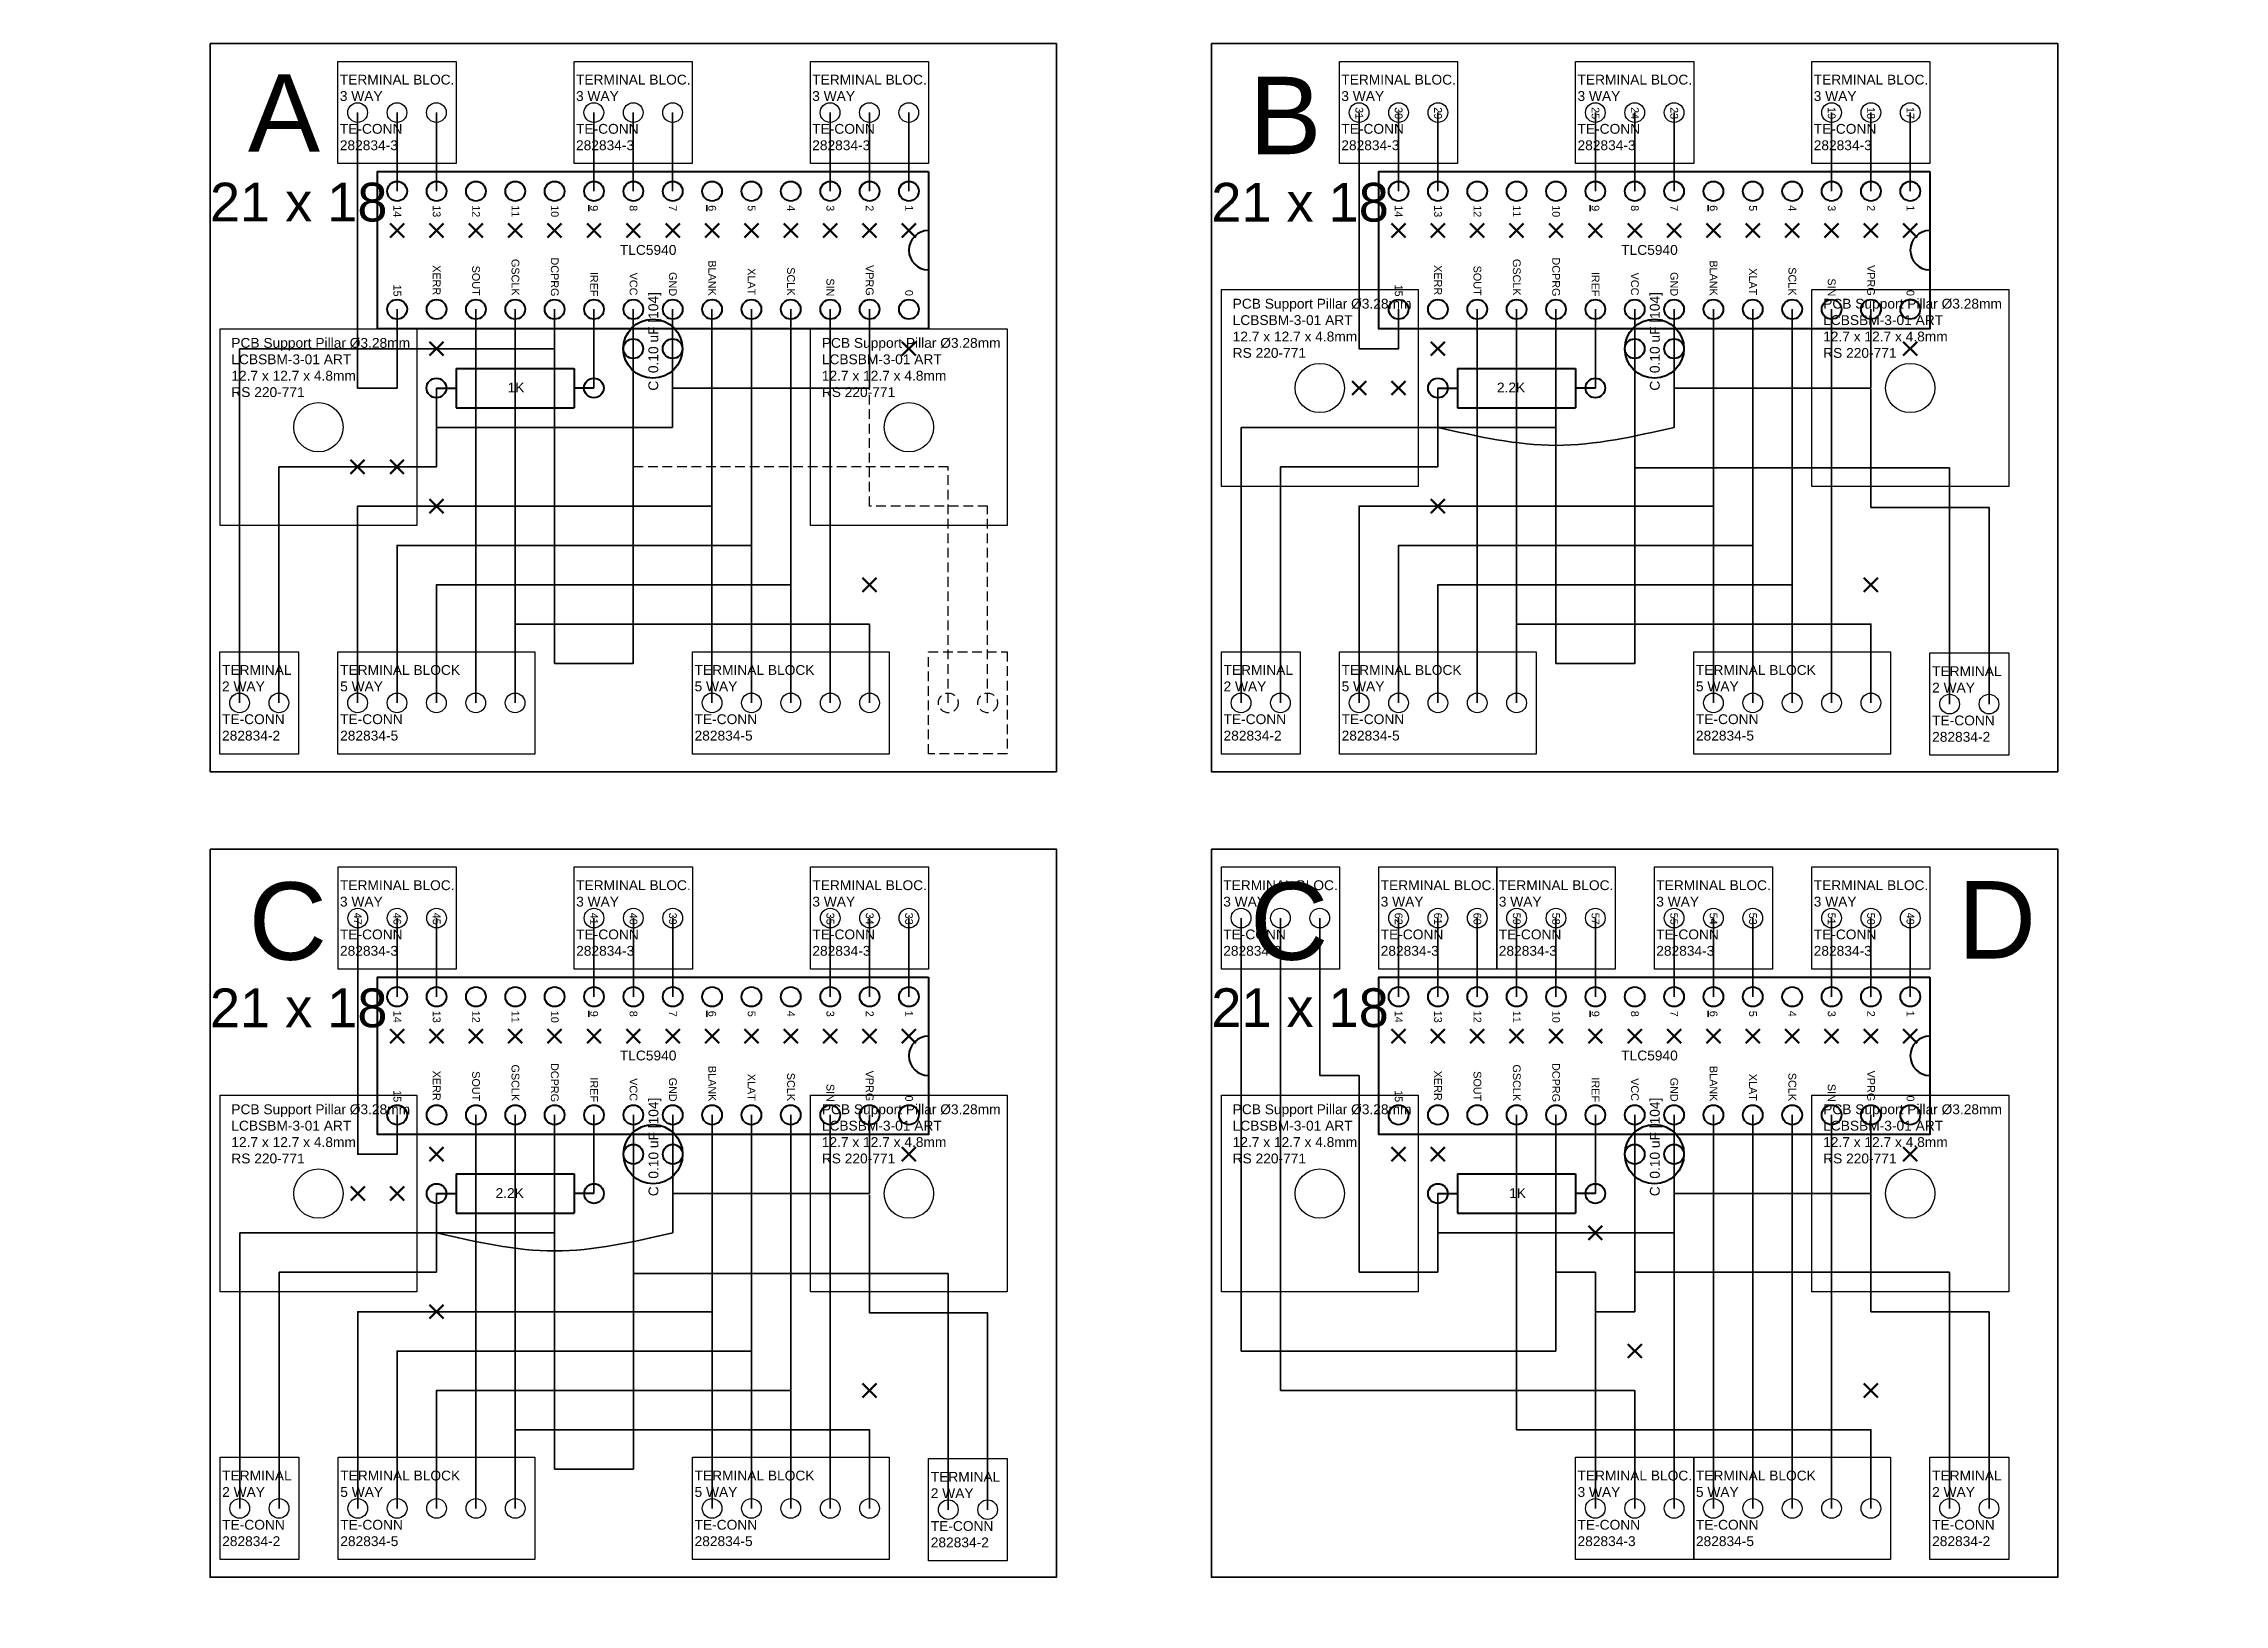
# Model space of a CAD drawing. Header units: millimetres. Extents: x 3648 to 4640, y -1371 to 0.
# Drawn here: x 3944.6 to 4085.3, y -1142.5 to -1041.8 of the extents above; entities that cross this region are included whole.
import ezdxf

# ---------------------------------------------------------------- set-up
doc = ezdxf.new("R2010")
doc.units = ezdxf.units.MM
doc.header["$LTSCALE"] = 10
doc.header["$MEASUREMENT"] = 0
doc.linetypes.add('HIDDEN', pattern=[0.375, 0.25, -0.125])
doc.layers.get('0').update_dxf_attribs({"color": 8})
for name, color, linetype, lineweight in [('+12V', 11, 'Continuous', 35), ('+5V', 1, 'Continuous', 35), ('Colour1', 94, 'Continuous', 35), ('Colour2', 30, 'Continuous', 35), ('Colour3', 220, 'Continuous', 35), ('Colour4', 200, 'Continuous', 35), ('Colour5', 180, 'Continuous', 35), ('Colour6', 80, 'Continuous', 35), ('Colour7', 150, 'Continuous', 35), ('Component Detail', 143, 'Continuous', 40), ('GND +0V', 7, 'Continuous', 35), ('VERO CUT', 252, 'Continuous', 35)]:
    doc.layers.add(name, color=color, linetype=linetype, lineweight=lineweight)
doc.layers.add('Colour8', color=7, linetype='Continuous', lineweight=35, true_color=0x7b4028)
doc.layers.add('Component', color=210, linetype='Continuous')
doc.layers.add('Construction', color=252, linetype='Continuous')
doc.layers.add('Component Centre', color=7, linetype='Continuous', true_color=0x7db0bf)
doc.styles.get("Standard").update_dxf_attribs({"font": 'arial.ttf'})
picture_1 = doc.add_image_def('image3.jpg', size_in_pixel=(288, 187))
picture_2 = doc.add_image_def('image4.jpg', size_in_pixel=(216, 187))
picture_3 = doc.add_image_def('image2.jpg', size_in_pixel=(454, 283))
picture_4 = doc.add_image_def('image7.jpg', size_in_pixel=(144, 187))
picture_5 = doc.add_image_def('image8.jpg', size_in_pixel=(360, 187))

# ---------------------------------------------------------------- blocks, each defined once
blk = doc.blocks.new('Terminal Block 4 new -WAY TE CONNECTIVITY')
at = {"color": 1}
for centre in [(0, 0), (2.54, 0), (5.08, 0), (7.62, 0)]:
    blk.add_circle(centre, 0.635, dxfattribs=at)
at = {"layer": 'Component', "insert": (-1.13, 2.44), "char_height": 0.635, "width": 9.8978, "attachment_point": 1}
blk.add_mtext('TERMINAL BLOCK\\P4 WAY\\P\\PTE-CONN\\P282834-4', dxfattribs=at)
at = {"layer": 'Component'}
image = blk.add_image(picture_1, insert=(-1.27, -3.3), size_in_units=(10.16, 6.6), dxfattribs=at)
image.dxf.flags = 7
blk = doc.blocks.new('Terminal Block 3 flip -WAY TE CONNECTIVITY')
at = {"color": 1}
for centre in [(-2.54, 0), (0, 0), (2.54, 0)]:
    blk.add_circle(centre, 0.635, dxfattribs=at)
at = {"layer": 'Component', "insert": (-3.69, 2.44), "char_height": 0.635, "width": 8.3344, "attachment_point": 1}
blk.add_mtext('TERMINAL BLOC.\\P3 WAY\\P\\PTE-CONN\\P282834-3', dxfattribs=at)
at = {"layer": 'Component'}
image = blk.add_image(picture_2, insert=(3.81, 3.3), size_in_units=(7.62, 6.6), rotation=180, dxfattribs=at)
image.dxf.flags = 7
blk = doc.blocks.new('PCB support Pillar')
at = {"layer": 'Component'}
blk.add_lwpolyline([(0, 0), (12.7, 0), (12.7, -12.7), (0, -12.7)], close=True, dxfattribs=at)
blk.add_circle((6.35, -6.35), 1.59, dxfattribs=at)
at = {"layer": 'Component', "insert": (0.73, -0.59), "char_height": 0.635, "width": 17.0886, "attachment_point": 1}
blk.add_mtext('PCB Support Pillar %%C3.28mm\\PLCBSBM-3-01 ART\\P12.7 x 12.7 x 4.8mm\\PRS 220-771', dxfattribs=at)
blk = doc.blocks.new('Resistor 1K')
at = {"layer": 'Component Detail', "color": 4}
for points in [[(0, 0), (1.27, 0)], [(1.27, -1.27), (1.27, 1.27)], [(8.89, 1.27), (1.27, 1.27)], [(8.89, -1.27), (8.89, 1.27)], [(10.16, 0), (8.89, 0)], [(8.89, -1.27), (1.27, -1.27)]]:
    blk.add_lwpolyline(points, dxfattribs=at)
at = {"layer": 'Component Detail', "color": 1}
for centre in [(0, 0), (10.16, 0)]:
    blk.add_circle(centre, 0.635, dxfattribs=at)
at = {"color": 4, "insert": (5.56, -0.35), "char_height": 0.635, "width": 3.0365, "attachment_point": 1, "rotation": 180}
blk.add_mtext('1K', dxfattribs=at)
blk = doc.blocks.new('74HCU04')
at = {"layer": 'Component Detail', "color": 4}
blk.add_lwpolyline([(-1.27, 1.27), (8.89, 1.27), (8.89, -16.51), (-1.27, -16.51)], close=True, dxfattribs=at)
at = {"layer": 'Component Detail', "color": 1}
for centre in [(0, 0), (7.62, 0), (0, -2.54), (7.62, -2.54), (0, -5.08), (7.62, -5.08), (0, -7.62), (7.62, -7.62), (0, -10.16), (7.62, -10.16), (0, -12.7), (7.62, -12.7), (0, -15.24), (7.62, -15.24)]:
    blk.add_circle(centre, 0.635, dxfattribs=at)
at = {"layer": 'Component Detail', "color": 4}
blk.add_arc((3.81, 1.27), 1.27, 180, 0, dxfattribs=at)
at = {"color": 4, "char_height": 0.5, "attachment_point": 1}
for s, insert, width in [('A', (0.9, 0.26), 7.3862), ('\\pi4.04813;VDD (+5V)', (-0.69, 0.26), 7.4161), ('G = {\\OA}', (0.9, -2.28), 7.3862), ('\\pi7.0489;F', (-0.69, -2.28), 7.3862), ('B', (0.9, -4.82), 7.3862), ('\\pi5.85824;L = {\\OF}', (-0.69, -4.82), 7.3862), ('H = {\\OB}', (0.9, -7.36), 7.3862), ('\\pi7.01308;E', (-0.69, -7.36), 7.3862), ('\\pi5.74705;K = {\\OE}', (-0.69, -9.9), 7.3862), ('C', (0.9, -9.9), 7.3862), ('I = {\\OC}', (0.9, -12.44), 7.3862), ('\\pi6.97284;D', (-0.69, -12.44), 7.3862), ('VSS (GND)', (0.9, -14.98), 7.3862), ('\\pi5.79242;J = {\\OD}', (-0.69, -14.98), 7.3862)]:
    blk.add_mtext(s, dxfattribs=dict(at, insert=insert, width=width))
at = {"color": 4, "insert": (3.47, -12.84), "char_height": 0.635, "width": 14.2666, "attachment_point": 1, "rotation": 90}
blk.add_mtext('74HCU04 HEX INVERTER', dxfattribs=at)
blk = doc.blocks.new('P55NF')
at = {"color": 1}
for centre in [(0, 2.54), (0, 0), (0, -2.54)]:
    blk.add_circle(centre, 0.635, dxfattribs=at)
at = {"color": 4, "char_height": 0.635, "width": 7.3862, "attachment_point": 9}
for s, insert in [('GATE', (3.71, 2.2)), ('DRAIN', (3.99, -0.34)), ('SOURCE', (5.09, -2.95))]:
    blk.add_mtext(s, dxfattribs=dict(at, insert=insert))
at = {"layer": 'Component'}
image = blk.add_image(picture_3, insert=(0, -4.99), size_in_units=(16, 9.97), rotation=0, dxfattribs=at)
image.dxf.flags = 7
blk = doc.blocks.new('LED 05')
at = {"layer": '+12V'}
for points in [[(-43.99, 26.66), (-39.59, 29.2), (-19.27, -5.99)], [(-41.45, 22.26), (-43.99, 26.66)]]:
    blk.add_lwpolyline(points, dxfattribs=at)
at = {"layer": '+5V'}
for points in [[(-43.24, 71.09), (-25.46, 40.29)], [(-51.95, 45.53), (-34.35, 55.69)], [(-51.95, 45.53), (-50.68, 43.33)], [(-25.46, 40.29), (-43.06, 30.13), (-39.25, 23.53)]]:
    blk.add_lwpolyline(points, dxfattribs=at)
at = {"layer": 'Colour5'}
for points in [[(-54.58, 70.41), (-44.42, 52.81), (-42.22, 54.08), (-39.68, 49.68)], [(-37.48, 50.95), (-40.02, 55.35), (-37.82, 56.62), (-28.93, 41.22), (-33.33, 38.68), (-25.71, 25.48), (-19.11, 29.29), (-15.3, 22.69)], [(-17.5, 21.42), (-8.61, 6.03), (-15.21, 2.22), (-12.67, -2.18)]]:
    blk.add_lwpolyline(points, dxfattribs=at)
at = {"layer": 'Colour6'}
for points in [[(-56.78, 69.14), (-51.7, 60.34), (-53.9, 59.07), (-48.82, 50.27), (-46.62, 51.54), (-44.08, 47.14)], [(-38.07, 41.81), (-24.1, 17.61)], [(-26.3, 16.34), (-14.87, -3.45)]]:
    blk.add_lwpolyline(points, dxfattribs=at)
at = {"layer": 'Colour8'}
for points in [[(-58.98, 67.87), (-56.44, 63.47), (-58.64, 62.2), (-48.48, 44.6)], [(-42.47, 39.27), (-32.31, 21.67), (-36.71, 19.13), (-32.9, 12.53)], [(-17.07, -4.72), (-19.61, -0.32), (-26.21, -4.13), (-35.1, 11.26)]]:
    blk.add_lwpolyline(points, dxfattribs=at)
at = {"layer": 'Component Detail', "color": 4}
for points in [[(-44.98, 71.55), (-51.58, 67.74)], [(-43.71, 69.35), (-44.98, 71.55)], [(-43.24, 71.09), (-44.34, 70.45)], [(-43.71, 69.35), (-50.31, 65.54)], [(-43.71, 69.35), (-50.31, 65.54)], [(-42.44, 67.15), (-43.71, 69.35)], [(-50.31, 65.54), (-51.58, 67.74)], [(-41.97, 68.89), (-43.07, 68.25)], [(-56.44, 63.47), (-50.94, 66.64)], [(-42.44, 67.15), (-49.04, 63.34)], [(-49.04, 63.34), (-50.31, 65.54)], [(-52.97, 62.54), (-49.67, 64.44)]]:
    blk.add_lwpolyline(points, dxfattribs=at)
at = {"layer": 'Component Detail', "color": 1}
for centre in [(-43.24, 71.09), (-41.97, 68.89), (-56.44, 63.47), (-52.97, 62.54)]:
    blk.add_circle(centre, 0.635, dxfattribs=at)
at = {"layer": 'Construction', "linetype": 'HIDDEN', "ltscale": 0.25}
for p, q in [((-28.8, 33.37), (-22.2, 37.18)), ((-22.2, 37.18), (-18.9, 31.47)), ((-25.5, 27.66), (-28.8, 33.37)), ((-18.9, 31.47), (-25.5, 27.66))]:
    blk.add_line(p, q, dxfattribs=at)
for points in [[(-25.46, 40.29), (-21.65, 33.69)], [(-23.85, 32.42), (-26.39, 36.82), (-39.59, 29.2)]]:
    blk.add_lwpolyline(points, dxfattribs=at)
for centre in [(-21.65, 33.69), (-23.85, 32.42), (-26.05, 31.15)]:
    blk.add_circle(centre, 0.635, dxfattribs=at)
at = {"layer": 'GND +0V'}
for points in [[(-32.4, 42.15), (-33.67, 44.35)], [(-50, 31.99), (-32.4, 42.15), (-19.7, 20.15)], [(-50, 31.99), (-37.3, 9.99)], [(-28.5, 15.07), (-29.77, 17.27), (-38.57, 12.19)]]:
    blk.add_lwpolyline(points, dxfattribs=at)
at = {"layer": 'VERO CUT'}
blk.add_lwpolyline([(-25.3, -14.6), (0, 0), (-46.36, 80.29), (-71.65, 65.68), (-25.3, -14.6)], close=True, dxfattribs=at)
at = {"layer": 'Colour2', "rotation": 29.99999999999998}
blk.add_blockref('Resistor 1K', (-49.5, 61.61), dxfattribs=at)
at = {"layer": 'Colour6', "rotation": 120}
blk.add_blockref('74HCU04', (-46.87, 36.73), dxfattribs=at)
at = {"layer": 'Component'}
for name, p, rotation in [('Terminal Block 3 flip -WAY TE CONNECTIVITY', (-56.78, 69.14), 209.9999999999999), ('Terminal Block 3 flip -WAY TE CONNECTIVITY', (-41.45, 22.26), 209.9999999999999), ('P55NF', (-17.5, 21.42), 299.9999999999976), ('P55NF', (-26.3, 16.34), 299.9999999999976), ('P55NF', (-35.1, 11.26), 299.9999999999976), ('Terminal Block 4 new -WAY TE CONNECTIVITY', (-12.67, -2.18), 209.9999999999999)]:
    blk.add_blockref(name, p, dxfattribs=dict(at, rotation=rotation))
at = {"layer": 'VERO CUT', "rotation": 209.9999999999999}
for p in [(-40.49, 53.61), (-20.17, 18.42)]:
    blk.add_blockref('PCB support Pillar', p, dxfattribs=at)
at = {"color": 4, "char_height": 0.635, "width": 3.0365, "attachment_point": 1, "rotation": 210}
for insert in [(-47.05, 68.48), (-45.78, 66.28)]:
    blk.add_mtext('1K', dxfattribs=dict(at, insert=insert))
at = {"layer": 'VERO CUT', "attachment_point": 1, "rotation": 210}
for s, insert, char_height in [('11x36', (-44.74, 76.05), 2.5), ('{\\L05}', (-2.74, 0.8), 5)]:
    blk.add_mtext_dynamic_manual_height_columns(s, width=34.2989, gutter_width=1, heights=[0], dxfattribs=dict(at, insert=insert, char_height=char_height))
blk = doc.blocks.new('LED Driver Board 04')
at = {"layer": '+12V'}
for points in [[(50.72, -17.55), (46.32, -15.01), (38.7, -28.21)], [(38.7, -28.21), (38.7, -28.21), (73.9, -48.53)]]:
    blk.add_lwpolyline(points, dxfattribs=at)
at = {"layer": '+5V'}
for points in [[(14.6, 6.24), (51.99, -15.35)], [(19.84, -20.25), (30, -2.65)], [(19.84, -20.25), (22.04, -21.52)]]:
    blk.add_lwpolyline(points, dxfattribs=at)
at = {"layer": 'Colour5'}
for points in [[(5.12, -0.02), (22.72, -10.18), (23.99, -7.98), (28.39, -10.52)], [(29.66, -8.32), (25.26, -5.78), (26.53, -3.58), (41.93, -12.47), (39.39, -16.87), (52.58, -24.49), (56.39, -17.89), (62.99, -21.7)], [(61.72, -23.9), (77.12, -32.79), (73.31, -39.39), (77.71, -41.93)]]:
    blk.add_lwpolyline(points, dxfattribs=at)
at = {"layer": 'Colour6'}
for points in [[(3.85, -2.22), (12.65, -7.3), (7.57, -16.1), (16.37, -21.18), (21.45, -12.38), (25.85, -14.92)], [(33.72, -16.53), (57.91, -30.5)], [(56.64, -32.7), (76.44, -44.13)]]:
    blk.add_lwpolyline(points, dxfattribs=at)
at = {"layer": 'Colour8'}
for points in [[(2.58, -4.42), (9.18, -8.23), (7.91, -10.43), (23.31, -19.32)], [(31.18, -20.93), (48.77, -31.09), (46.23, -35.49), (52.83, -39.3)], [(75.17, -46.33), (70.77, -43.79), (66.96, -50.39), (51.56, -41.5)]]:
    blk.add_lwpolyline(points, dxfattribs=at)
at = {"layer": 'Component Detail', "color": 4}
for points in [[(12.86, 5.77), (9.05, -0.83)], [(15.06, 4.5), (12.86, 5.77)], [(14.6, 6.24), (13.96, 5.14)], [(15.06, 4.5), (11.25, -2.1)], [(15.06, 4.5), (11.25, -2.1)], [(17.26, 3.23), (15.06, 4.5)], [(16.8, 4.97), (16.16, 3.87)], [(17.26, 3.23), (13.45, -3.37)], [(11.25, -2.1), (9.05, -0.83)], [(6.98, -6.96), (10.15, -1.46)], [(10.45, -6.03), (12.35, -2.73)], [(13.45, -3.37), (11.25, -2.1)]]:
    blk.add_lwpolyline(points, dxfattribs=at)
at = {"layer": 'Component Detail', "color": 1}
for centre in [(14.6, 6.24), (16.8, 4.97), (10.45, -6.03), (6.98, -6.96)]:
    blk.add_circle(centre, 0.635, dxfattribs=at)
at = {"layer": 'GND +0V'}
for points in [[(38.46, -13.4), (36.26, -12.13)], [(28.3, -31), (38.46, -13.4), (60.45, -26.1)], [(28.3, -31), (50.29, -43.7)], [(55.37, -34.9), (53.17, -33.63), (48.09, -42.43)]]:
    blk.add_lwpolyline(points, dxfattribs=at)
at = {"layer": 'VERO CUT'}
blk.add_lwpolyline([(72.99, -59), (87.59, -33.71), (7.3, 12.65), (-7.3, -12.65), (72.99, -59)], close=True, dxfattribs=at)
at = {"layer": 'Colour2', "rotation": 59.99999999999377}
blk.add_blockref('Resistor 1K', (13.92, -5.1), dxfattribs=at)
at = {"layer": 'Colour6', "rotation": 149.9999999999992}
blk.add_blockref('74HCU04', (28.64, -25.33), dxfattribs=at)
at = {"layer": 'Component'}
for name, p, rotation in [('Terminal Block 3 flip -WAY TE CONNECTIVITY', (3.85, -2.22), 239.9999999999999), ('Terminal Block 3 flip -WAY TE CONNECTIVITY', (50.72, -17.55), 239.9999999999999), ('P55NF', (61.72, -23.9), 329.9999999999993), ('P55NF', (56.64, -32.7), 329.9999999999993), ('P55NF', (51.56, -41.5), 329.9999999999993), ('Terminal Block 4 new -WAY TE CONNECTIVITY', (77.71, -41.93), 239.9999999999999)]:
    blk.add_blockref(name, p, dxfattribs=dict(at, rotation=rotation))
at = {"layer": 'VERO CUT', "rotation": 240}
for p in [(25.72, -7.52), (60.92, -27.84)]:
    blk.add_blockref('PCB support Pillar', p, dxfattribs=at)
at = {"color": 4, "char_height": 0.635, "width": 3.0365, "attachment_point": 1, "rotation": 240}
for insert in [(12.6, 2.08), (14.8, 0.81)]:
    blk.add_mtext('1K', dxfattribs=dict(at, insert=insert))
at = {"layer": 'VERO CUT', "attachment_point": 1, "rotation": 240}
for s, insert, char_height in [('11x36', (10.82, 9.79), 2.5), ('{\\L04}', (84.82, -34.39), 5)]:
    blk.add_mtext_dynamic_manual_height_columns(s, width=34.2989, gutter_width=1, heights=[0], dxfattribs=dict(at, insert=insert, char_height=char_height))
blk = doc.blocks.new('Terminal Block 2 flip -WAY TE CONNECTIVITY')
at = {"color": 1}
for centre in [(0, 0), (2.54, 0)]:
    blk.add_circle(centre, 0.635, dxfattribs=at)
at = {"layer": 'Component', "insert": (-1.13, 2.44), "char_height": 0.635, "width": 4.9953, "attachment_point": 1}
blk.add_mtext('TERMINAL\\P2 WAY\\P\\PTE-CONN\\P282834-2', dxfattribs=at)
at = {"layer": 'Component'}
image = blk.add_image(picture_4, insert=(3.81, 3.3), size_in_units=(5.08, 6.6), rotation=180, dxfattribs=at)
image.dxf.flags = 7
blk = doc.blocks.new('Terminal Block 5-new-WAY TE CONNECTIVITY')
at = {"color": 1}
for centre in [(-5.08, 0), (-2.54, 0), (0, 0), (2.54, 0), (5.08, 0)]:
    blk.add_circle(centre, 0.635, dxfattribs=at)
at = {"layer": 'Component', "insert": (-6.21, 2.44), "char_height": 0.635, "width": 9.8978, "attachment_point": 1}
blk.add_mtext('TERMINAL BLOCK\\P5 WAY\\P\\PTE-CONN\\P282834-5', dxfattribs=at)
at = {"layer": 'Component'}
image = blk.add_image(picture_5, insert=(6.35, 3.3), size_in_units=(12.7, 6.6), rotation=180, dxfattribs=at)
image.dxf.flags = 7
blk = doc.blocks.new('Terminal Block 3-WAY TE CONNECTIVITY')
at = {"color": 1}
for centre in [(-2.54, 0), (0, 0), (2.54, 0)]:
    blk.add_circle(centre, 0.635, dxfattribs=at)
at = {"layer": 'Component', "insert": (-3.69, 2.44), "char_height": 0.635, "width": 8.3344, "attachment_point": 1}
blk.add_mtext('TERMINAL BLOC.\\P3 WAY\\P\\PTE-CONN\\P282834-3', dxfattribs=at)
at = {"layer": 'Component'}
image = blk.add_image(picture_2, insert=(-3.81, -3.3), size_in_units=(7.62, 6.6), rotation=0, dxfattribs=at)
image.dxf.flags = 7
blk = doc.blocks.new('CUT')
at = {"color": 33, "lineweight": 50}
for points in [[(-0.45, -0.45), (0.45, 0.45)], [(0.45, -0.45), (-0.45, 0.45)]]:
    blk.add_lwpolyline(points, dxfattribs=at)
blk = doc.blocks.new('tlc5940')
at = {"layer": 'Component Detail', "color": 4}
blk.add_lwpolyline([(-1.27, 1.27), (8.89, 1.27), (8.89, -34.29), (-1.27, -34.29)], close=True, dxfattribs=at)
at = {"layer": 'Component Detail', "color": 1}
for centre in [(0, 0), (7.62, 0), (0, -2.54), (7.62, -2.54), (0, -5.08), (7.62, -5.08), (0, -7.62), (7.62, -7.62), (0, -10.16), (7.62, -10.16), (0, -12.7), (7.62, -12.7), (0, -15.24), (7.62, -15.24), (0, -17.78), (7.62, -17.78), (0, -20.32), (7.62, -20.32), (0, -22.86), (7.62, -22.86), (0, -25.4), (7.62, -25.4), (0, -27.94), (7.62, -27.94), (0, -30.48), (7.62, -30.48), (0, -33.02), (7.62, -33.02)]:
    blk.add_circle(centre, 0.635, dxfattribs=at)
at = {"layer": 'Component Detail', "color": 4}
blk.add_arc((3.81, 1.27), 1.27, 180, 0, dxfattribs=at)
at = {"color": 3, "rotation": 180}
for p in [(2.54, 0), (2.54, -2.54), (2.54, -5.08), (2.54, -7.62), (2.54, -10.16), (2.54, -12.7), (2.54, -15.24), (2.54, -17.78), (2.54, -20.32), (2.54, -22.86), (2.54, -25.4), (2.54, -27.94), (2.54, -30.48), (2.54, -33.02)]:
    blk.add_blockref('CUT', p, dxfattribs=at)
at = {"color": 4, "char_height": 0.5, "width": 7.3862, "attachment_point": 1}
for s, insert in [('1', (0.9, 0.26)), ('\\pi7.06015;0', (-0.69, 0.26)), ('2', (0.9, -2.28)), ('\\pi5.4534;VPRG', (-0.69, -2.28)), ('3', (0.9, -4.82)), ('\\pi6.31049;SIN', (-0.69, -4.82)), ('4', (0.9, -7.36)), ('\\pi5.59426;SCLK', (-0.69, -7.36)), ('5', (0.9, -9.9)), ('\\pi5.65633;XLAT', (-0.69, -9.9)), ('{\\L6}', (0.9, -12.44)), ('\\pi5.14815;BLANK', (-0.69, -12.44)), ('7', (0.9, -14.98)), ('\\pi5.90838;GND', (-0.69, -14.98)), ('8', (0.9, -17.52)), ('\\pi5.94214;VCC', (-0.69, -17.52)), ('{\\L9}', (0.9, -20.06)), ('\\pi5.89235;IREF', (-0.69, -20.06)), ('10', (0.9, -22.6)), ('\\pi4.96124;DCPRG', (-0.69, -22.6)), ('11', (0.9, -25.14)), ('\\pi5.05674;GSCLK', (-0.69, -25.14)), ('12', (0.9, -27.68)), ('\\pi5.49126;SOUT', (-0.69, -27.68)), ('13', (0.9, -30.22)), ('\\pi5.45749;XERR', (-0.69, -30.22)), ('14', (0.9, -32.76)), ('\\pi6.71329;15', (-0.69, -32.76))]:
    blk.add_mtext(s, dxfattribs=dict(at, insert=insert))
at = {"color": 4, "insert": (3.47, -18.65), "char_height": 0.635, "width": 14.2666, "attachment_point": 1, "rotation": 90}
blk.add_mtext('TLC5940 ', dxfattribs=at)
blk = doc.blocks.new('cap 0.10 uF [104]')
at = {"layer": 'Component Detail', "color": 4}
blk.add_circle((0, -1.27), 1.91, dxfattribs=at)
at = {"layer": 'Component Detail', "color": 1}
for centre in [(0, 0), (0, -2.54)]:
    blk.add_circle(centre, 0.635, dxfattribs=at)
at = {"color": 4, "insert": (-2.71, -0.98), "char_height": 0.635, "width": 14.2666, "attachment_point": 1}
blk.add_mtext('C  0.10 uF [104]', dxfattribs=at)
blk = doc.blocks.new('TLC Board A')
at = {"layer": '+5V'}
blk.add_line((47.63, -27.31), (47.63, -27.31), dxfattribs=at)
for points in [[(22.22, -17.15), (22.22, -24.77)], [(27.3, -24.77), (27.3, -17.15)], [(1.9, -19.69), (1.9, -42.55)], [(1.9, -19.69), (22.22, -19.69)], [(22.22, -40), (27.3, -40), (27.3, -24.77)], [(22.22, -24.77), (22.22, -40)]]:
    blk.add_lwpolyline(points, dxfattribs=at)
at = {"layer": 'Colour1'}
for points in [[(37.47, -42.55), (37.47, -19.69), (37.47, -17.15)], [(14.6, -42.55), (14.6, -34.93), (37.47, -34.93)]]:
    blk.add_lwpolyline(points, dxfattribs=at)
at = {"layer": 'Colour2'}
for points in [[(42.54, -42.55), (42.54, -37.47), (19.68, -37.47), (19.68, -17.15)], [(19.68, -42.55), (19.68, -34.93)]]:
    blk.add_lwpolyline(points, dxfattribs=at)
at = {"layer": 'Colour3'}
for points in [[(32.38, -42.55), (32.38, -17.15)], [(9.52, -42.55), (9.52, -29.85), (32.38, -29.85)]]:
    blk.add_lwpolyline(points, dxfattribs=at)
at = {"layer": 'Colour4'}
for points in [[(17.14, -42.55), (17.14, -17.15)], [(40.01, -17.15), (40.01, -42.55)]]:
    blk.add_lwpolyline(points, dxfattribs=at)
at = {"layer": 'Colour5'}
for points in [[(12.06, -17.15), (12.06, -22.23), (9.52, -22.23), (9.52, -4.45)], [(24.76, -9.53), (24.76, -4.45)], [(40.01, -9.53), (40.01, -4.45)], [(24.76, -22.23), (24.76, -17.15)]]:
    blk.add_lwpolyline(points, dxfattribs=at)
at = {"layer": 'Colour6'}
for points in [[(12.06, -9.53), (12.06, -4.45)], [(27.3, -9.53), (27.3, -4.45)], [(42.54, -9.53), (42.54, -4.45)]]:
    blk.add_lwpolyline(points, dxfattribs=at)
at = {"layer": 'Colour7'}
for points in [[(34.93, -42.55), (34.93, -17.15)], [(12.06, -42.55), (12.06, -32.39), (34.93, -32.39)]]:
    blk.add_lwpolyline(points, dxfattribs=at)
at = {"layer": 'Colour8'}
for points in [[(14.6, -9.53), (14.6, -4.45)], [(29.84, -9.53), (29.84, -4.45)], [(45.09, -9.53), (45.09, -4.45)]]:
    blk.add_lwpolyline(points, dxfattribs=at)
at = {"layer": 'Construction', "linetype": 'HIDDEN', "ltscale": 0.25}
for p, q in [((42.54, -29.85), (42.54, -22.23)), ((47.63, -27.31), (27.3, -27.31)), ((47.63, -42.55), (47.63, -27.31)), ((50.17, -29.85), (42.54, -29.85)), ((50.17, -42.55), (50.17, -29.85)), ((46.36, -45.84), (46.36, -39.25)), ((46.36, -39.25), (51.44, -39.25)), ((51.44, -39.25), (51.44, -45.84)), ((51.44, -45.84), (46.36, -45.84))]:
    blk.add_line(p, q, dxfattribs=at)
for centre in [(47.63, -42.55), (50.17, -42.55)]:
    blk.add_circle(centre, 0.635, dxfattribs=at)
at = {"layer": 'GND +0V'}
for points in [[(29.84, -17.15), (29.84, -22.23), (29.84, -22.23), (29.84, -22.23)], [(42.54, -22.23), (42.54, -17.15)], [(14.6, -22.23), (14.6, -27.31)], [(29.84, -24.77), (29.84, -22.23)], [(29.84, -22.23), (42.54, -22.23)], [(29.84, -24.77), (14.6, -24.77)], [(4.44, -27.31), (4.44, -42.55)], [(14.6, -27.31), (4.44, -27.31)]]:
    blk.add_lwpolyline(points, dxfattribs=at)
at = {"layer": 'VERO CUT'}
blk.add_lwpolyline([(0, 0), (54.61, 0), (54.61, -46.99), (0, -46.99)], close=True, dxfattribs=at)
at = {"layer": '+12V', "rotation": 270}
blk.add_blockref('tlc5940', (45.09, -9.53), dxfattribs=at)
at = {"color": 3, "rotation": 90}
for p in [(14.6, -19.69), (45.09, -19.69), (9.52, -27.31), (12.06, -27.31), (14.6, -29.85), (42.54, -34.93)]:
    blk.add_blockref('CUT', p, dxfattribs=at)
at = {"layer": 'Colour2', "rotation": 179.9999999999999}
blk.add_blockref('Resistor 1K', (24.76, -22.23), dxfattribs=at)
at = {"layer": 'Colour5', "rotation": 90}
blk.add_blockref('cap 0.10 uF [104]', (27.3, -19.69), dxfattribs=at)
at = {"layer": 'Component'}
for name, p in [('Terminal Block 2 flip -WAY TE CONNECTIVITY', (1.9, -42.55)), ('Terminal Block 5-new-WAY TE CONNECTIVITY', (14.6, -42.55)), ('Terminal Block 5-new-WAY TE CONNECTIVITY', (37.47, -42.55))]:
    blk.add_blockref(name, p, dxfattribs=at)
at = {"layer": 'Component Centre'}
for p in [(12.06, -4.45), (27.3, -4.45), (42.54, -4.45)]:
    blk.add_blockref('Terminal Block 3-WAY TE CONNECTIVITY', p, dxfattribs=at)
at = {"layer": 'VERO CUT'}
for p in [(0.64, -18.41), (38.74, -18.41)]:
    blk.add_blockref('PCB support Pillar', p, dxfattribs=at)
at = {"layer": 'VERO CUT', "attachment_point": 1}
for s, insert, char_height in [('A', (2.44, -1.98), 5), ('21 x 18', (-0.01, -8.98), 2.5)]:
    blk.add_mtext_dynamic_manual_height_columns(s, width=34.2989, gutter_width=1, heights=[0], dxfattribs=dict(at, insert=insert, char_height=char_height))
blk = doc.blocks.new('TLC Board')
at = {"layer": '+5V'}
for points in [[(15.24, 5.08), (15.24, -2.54)], [(20.32, -2.54), (20.32, 5.08)], [(-5.08, -2.54), (15.24, -2.54)], [(-5.08, -2.54), (-5.08, -20.32)], [(15.24, -2.54), (15.24, -17.78)], [(15.24, -17.78), (20.32, -17.78), (20.32, -2.54)], [(40.64, -5.16), (20.32, -5.16)], [(40.64, -20.4), (40.64, -5.16), (40.64, -5.16)]]:
    blk.add_lwpolyline(points, dxfattribs=at)
at = {"layer": 'Colour1'}
for points in [[(30.48, -20.32), (30.48, 2.54), (30.48, 5.08)], [(7.62, -20.32), (7.62, -12.7), (30.48, -12.7)]]:
    blk.add_lwpolyline(points, dxfattribs=at)
at = {"layer": 'Colour2'}
for points in [[(35.56, -20.32), (35.56, -15.24), (12.7, -15.24), (12.7, 5.08)], [(12.7, -20.32), (12.7, -12.7)]]:
    blk.add_lwpolyline(points, dxfattribs=at)
at = {"layer": 'Colour3'}
for points in [[(25.4, -20.32), (25.4, 5.08)], [(2.54, -20.32), (2.54, -7.62), (25.4, -7.62)]]:
    blk.add_lwpolyline(points, dxfattribs=at)
at = {"layer": 'Colour4'}
for points in [[(10.16, -20.32), (10.16, 5.08)], [(33.02, 5.08), (33.02, -20.32)]]:
    blk.add_lwpolyline(points, dxfattribs=at)
at = {"layer": 'Colour5'}
for points in [[(5.08, 5.08), (5.08, 2.54), (2.54, 2.54), (2.54, 17.78)], [(17.78, 12.7), (17.78, 17.78)], [(33.02, 12.7), (33.02, 17.78)], [(17.78, 0), (17.78, 5.08)]]:
    blk.add_lwpolyline(points, dxfattribs=at)
at = {"layer": 'Colour6'}
for points in [[(5.08, 12.7), (5.08, 17.78)], [(20.32, 12.7), (20.32, 17.78)], [(35.56, 12.7), (35.56, 17.78)]]:
    blk.add_lwpolyline(points, dxfattribs=at)
at = {"layer": 'Colour7'}
for points in [[(27.94, -20.32), (27.94, 5.08)], [(5.08, -20.32), (5.08, -10.16), (27.94, -10.16)]]:
    blk.add_lwpolyline(points, dxfattribs=at)
at = {"layer": 'Colour8'}
for points in [[(7.62, 12.7), (7.62, 17.78)], [(22.86, 12.7), (22.86, 17.78)], [(38.1, 12.7), (38.1, 17.78)]]:
    blk.add_lwpolyline(points, dxfattribs=at)
at = {"layer": 'Component Detail', "color": 4}
for points in [[(8.89, 1.27), (8.89, -1.27)], [(8.89, 1.27), (16.51, 1.27)], [(16.51, 1.27), (16.51, -1.27)], [(7.62, 0), (8.89, 0)], [(8.89, -1.27), (16.51, -1.27)], [(17.78, 0), (16.51, 0)]]:
    blk.add_lwpolyline(points, dxfattribs=at)
at = {"layer": 'Component Detail', "color": 1}
for centre in [(7.62, 0), (17.78, 0)]:
    blk.add_circle(centre, 0.635, dxfattribs=at)
at = {"layer": 'GND +0V'}
for points in [[(22.86, 5.08), (22.86, 0), (22.86, 0), (22.86, 0)], [(35.56, 0), (35.56, 5.08)], [(7.62, 0), (7.62, -5.08)], [(22.86, -2.54), (22.86, 0)], [(22.86, 0), (35.56, 0)], [(43.18, -20.4), (43.18, -7.7), (35.56, -7.7), (35.56, -0.08)], [(-2.54, -5.08), (-2.54, -20.32)], [(7.62, -5.08), (-2.54, -5.08)]]:
    blk.add_lwpolyline(points, dxfattribs=at)
blk.add_spline([(7.62, -2.54), (15.24, -3.7), (22.86, -2.54)], degree=3, dxfattribs=at)
at = {"layer": 'VERO CUT', "color": 7}
blk.add_lwpolyline([(-6.99, 22.23), (47.62, 22.23), (47.62, -24.76), (-6.99, -24.76)], close=True, dxfattribs=at)
at = {"layer": '+12V', "rotation": 270}
blk.add_blockref('tlc5940', (38.1, 12.7), dxfattribs=at)
at = {"color": 3, "rotation": 90}
for p in [(7.62, 2.54), (38.1, 2.54), (2.54, 0), (5.08, 0), (7.62, -7.62), (35.56, -12.7)]:
    blk.add_blockref('CUT', p, dxfattribs=at)
at = {"layer": 'Colour5', "rotation": 90}
blk.add_blockref('cap 0.10 uF [104]', (20.32, 2.54), dxfattribs=at)
at = {"layer": 'Component'}
for name, p in [('Terminal Block 2 flip -WAY TE CONNECTIVITY', (-5.08, -20.32)), ('Terminal Block 5-new-WAY TE CONNECTIVITY', (7.62, -20.32)), ('Terminal Block 5-new-WAY TE CONNECTIVITY', (30.48, -20.32)), ('Terminal Block 2 flip -WAY TE CONNECTIVITY', (40.64, -20.4))]:
    blk.add_blockref(name, p, dxfattribs=at)
at = {"layer": 'Component Centre'}
for p in [(5.08, 17.78), (20.32, 17.78), (35.56, 17.78)]:
    blk.add_blockref('Terminal Block 3-WAY TE CONNECTIVITY', p, dxfattribs=at)
at = {"layer": 'VERO CUT'}
for p in [(-6.35, 6.35), (31.75, 6.35)]:
    blk.add_blockref('PCB support Pillar', p, dxfattribs=at)
at = {"color": 4, "insert": (11.43, 0.35), "char_height": 0.635, "width": 3.0365, "attachment_point": 1}
blk.add_mtext('2.2K', dxfattribs=at)
at = {"layer": 'VERO CUT', "insert": (-7, 13.24), "char_height": 2.5, "attachment_point": 1}
blk.add_mtext_dynamic_manual_height_columns('21 x 18', width=34.2989, gutter_width=1, heights=[0], dxfattribs=at)

msp = doc.modelspace()

# ---------------------------------------------------------------- linework, layer by layer
at = {"layer": '+12V'}
for points in [[(4024.43, -1098.22), (4024.43, -1128.7)], [(4024.43, -1128.7), (4047.29, -1128.7), (4047.29, -1136.32)]]:
    msp.add_lwpolyline(points, dxfattribs=at)
at = {"layer": '+5V'}
for points in [[(4021.89, -1098.22), (4021.89, -1126.16)], [(4042.21, -1110.92), (4042.21, -1126.16)], [(4047.29, -1123.62), (4047.29, -1110.92)], [(4042.21, -1121.08), (4042.21, -1123.62)], [(4044.75, -1121.08), (4042.21, -1121.08)], [(4044.75, -1136.32), (4044.75, -1121.08)], [(4047.29, -1121.08), (4067.61, -1121.08)], [(4067.61, -1136.32), (4067.61, -1121.08), (4067.61, -1121.08)], [(4044.75, -1123.62), (4047.29, -1123.62)], [(4021.89, -1126.16), (4042.21, -1126.16)]]:
    msp.add_lwpolyline(points, dxfattribs=at)
at = {"layer": 'Colour1'}
msp.add_lwpolyline([(4057.45, -1136.32), (4057.45, -1113.46), (4057.45, -1110.92)], dxfattribs=at)
at = {"layer": 'Colour2'}
msp.add_lwpolyline([(4062.53, -1136.32), (4062.53, -1131.24), (4039.67, -1131.24), (4039.67, -1110.92)], dxfattribs=at)
at = {"layer": 'Colour3'}
msp.add_lwpolyline([(4052.37, -1136.32), (4052.37, -1110.92)], dxfattribs=at)
at = {"layer": 'Colour4'}
msp.add_lwpolyline([(4059.99, -1110.92), (4059.99, -1136.32)], dxfattribs=at)
at = {"layer": 'Colour5'}
for points in [[(4032.05, -1098.22), (4032.05, -1103.3)], [(4039.67, -1103.3), (4039.67, -1098.22)], [(4049.83, -1103.3), (4049.83, -1098.22)], [(4059.99, -1103.3), (4059.99, -1098.22)], [(4044.75, -1116), (4044.75, -1110.92)]]:
    msp.add_lwpolyline(points, dxfattribs=at)
at = {"layer": 'Colour6'}
for points in [[(4034.59, -1103.3), (4034.59, -1098.22)], [(4042.21, -1103.3), (4042.21, -1098.22)], [(4052.37, -1103.3), (4052.37, -1098.22)], [(4062.53, -1103.3), (4062.53, -1098.22)]]:
    msp.add_lwpolyline(points, dxfattribs=at)
at = {"layer": 'Colour7'}
msp.add_lwpolyline([(4054.91, -1136.32), (4054.91, -1110.92)], dxfattribs=at)
at = {"layer": 'Colour8'}
for points in [[(4037.13, -1103.3), (4037.13, -1098.22)], [(4044.75, -1103.3), (4044.75, -1098.22)], [(4054.91, -1103.3), (4054.91, -1098.22)], [(4065.07, -1103.3), (4065.07, -1098.22)]]:
    msp.add_lwpolyline(points, dxfattribs=at)
at = {"layer": 'GND +0V'}
for p, q in [((4062.53, -1123.62), (4062.53, -1110.92)), ((4070.15, -1123.62), (4062.53, -1123.62))]:
    msp.add_line(p, q, dxfattribs=at)
for points in [[(4026.97, -1108.38), (4026.97, -1098.22)], [(4026.97, -1108.38), (4029.51, -1108.38), (4029.51, -1121.08)], [(4049.83, -1110.92), (4049.83, -1116), (4049.83, -1116), (4049.83, -1116)], [(4034.59, -1116), (4034.59, -1121.08)], [(4049.83, -1136.32), (4049.83, -1116)], [(4049.83, -1116), (4062.53, -1116)], [(4049.83, -1118.54), (4034.59, -1118.54)], [(4034.59, -1121.08), (4029.51, -1121.08)], [(4070.15, -1136.32), (4070.15, -1123.62)]]:
    msp.add_lwpolyline(points, dxfattribs=at)
at = {"layer": 'VERO CUT', "color": 30}
msp.add_lwpolyline([(4019.98, -1093.77), (4074.59, -1093.77), (4074.59, -1140.76), (4019.98, -1140.76)], close=True, dxfattribs=at)

# ---------------------------------------------------------------- block references
at = {"layer": '+12V', "rotation": 270}
msp.add_blockref('tlc5940', (4065.07, -1103.3), dxfattribs=at)
at = {"color": 3, "rotation": 89.99999999999999}
for p in [(4032.05, -1113.46), (4034.59, -1113.46), (4065.07, -1113.46), (4044.75, -1118.54), (4047.29, -1126.16), (4062.53, -1128.7)]:
    msp.add_blockref('CUT', p, dxfattribs=at)
at = {"layer": 'Colour2', "rotation": 180}
msp.add_blockref('Resistor 1K', (4044.75, -1116), dxfattribs=at)
at = {"layer": 'Colour5', "rotation": 89.99999999999999}
msp.add_blockref('cap 0.10 uF [104]', (4047.29, -1113.46), dxfattribs=at)
at = {"layer": 'Component'}
for name, p in [('TLC Board A', (3955.37, -1041.78)), ('TLC Board', (4026.97, -1064.01)), ('TLC Board', (3962.36, -1116)), ('Terminal Block 3 flip -WAY TE CONNECTIVITY', (4047.29, -1136.32)), ('Terminal Block 5-new-WAY TE CONNECTIVITY', (4057.45, -1136.32)), ('Terminal Block 2 flip -WAY TE CONNECTIVITY', (4067.61, -1136.32))]:
    msp.add_blockref(name, p, dxfattribs=at)
for name, p, rotation in [('LED Driver Board 04', (3999.38, -1236.97), 120.0000000000008), ('LED 05', (4015.98, -1144.26), 150.0000000000004)]:
    msp.add_blockref(name, p, dxfattribs=dict(at, rotation=rotation))
at = {"layer": 'Component Centre'}
for p in [(4024.43, -1098.22), (4034.59, -1098.22), (4042.21, -1098.22), (4052.37, -1098.22), (4062.53, -1098.22)]:
    msp.add_blockref('Terminal Block 3-WAY TE CONNECTIVITY', p, dxfattribs=at)
at = {"layer": 'VERO CUT'}
for p in [(4020.62, -1109.65), (4058.72, -1109.65)]:
    msp.add_blockref('PCB support Pillar', p, dxfattribs=at)

# ---------------------------------------------------------------- texts
at = {"color": 4, "char_height": 0.5, "width": 7.3862, "attachment_point": 1, "rotation": 270}
for s, insert in [('31', (4029.77, -1045.88)), ('30', (4032.31, -1045.88)), ('29', (4034.85, -1045.88)), ('25', (4045.01, -1045.88)), ('24', (4047.55, -1045.88)), ('23', (4050.09, -1045.88)), ('19', (4060.25, -1045.88)), ('18', (4062.79, -1045.88)), ('17', (4065.33, -1045.88)), ('47', (3965.16, -1097.87)), ('46', (3967.7, -1097.87)), ('45', (3970.24, -1097.87)), ('41', (3980.4, -1097.87)), ('40', (3982.94, -1097.87)), ('39', (3985.48, -1097.87)), ('35', (3995.64, -1097.87)), ('34', (3998.18, -1097.87)), ('33', (4000.72, -1097.87)), ('62', (4032.31, -1097.87)), ('61', (4034.85, -1097.87)), ('60', (4037.39, -1097.87)), ('59', (4039.93, -1097.87)), ('58', (4042.47, -1097.87)), ('57', (4045.01, -1097.87)), ('55', (4050.09, -1097.87)), ('54', (4052.63, -1097.87)), ('53', (4055.17, -1097.87)), ('51', (4060.25, -1097.87)), ('50', (4062.79, -1097.87)), ('49', (4065.33, -1097.87))]:
    msp.add_mtext(s, dxfattribs=dict(at, insert=insert))
at = {"layer": 'VERO CUT', "attachment_point": 1}
for s, insert, char_height in [('B', (4022.42, -1043.92), 5), ('C', (3957.86, -1095.91), 5), ('C', (4022.47, -1095.91), 5), ('21 x 18', (4019.97, -1102.75), 2.5)]:
    msp.add_mtext_dynamic_manual_height_columns(s, width=34.2989, gutter_width=1, heights=[0], dxfattribs=dict(at, insert=insert, char_height=char_height))
at = {"layer": 'VERO CUT', "color": 30, "insert": (4068.14, -1095.83), "char_height": 5, "attachment_point": 1}
msp.add_mtext_dynamic_manual_height_columns('D', width=34.2989, gutter_width=1, heights=[0], dxfattribs=at)

doc.saveas('drawing.dxf')
